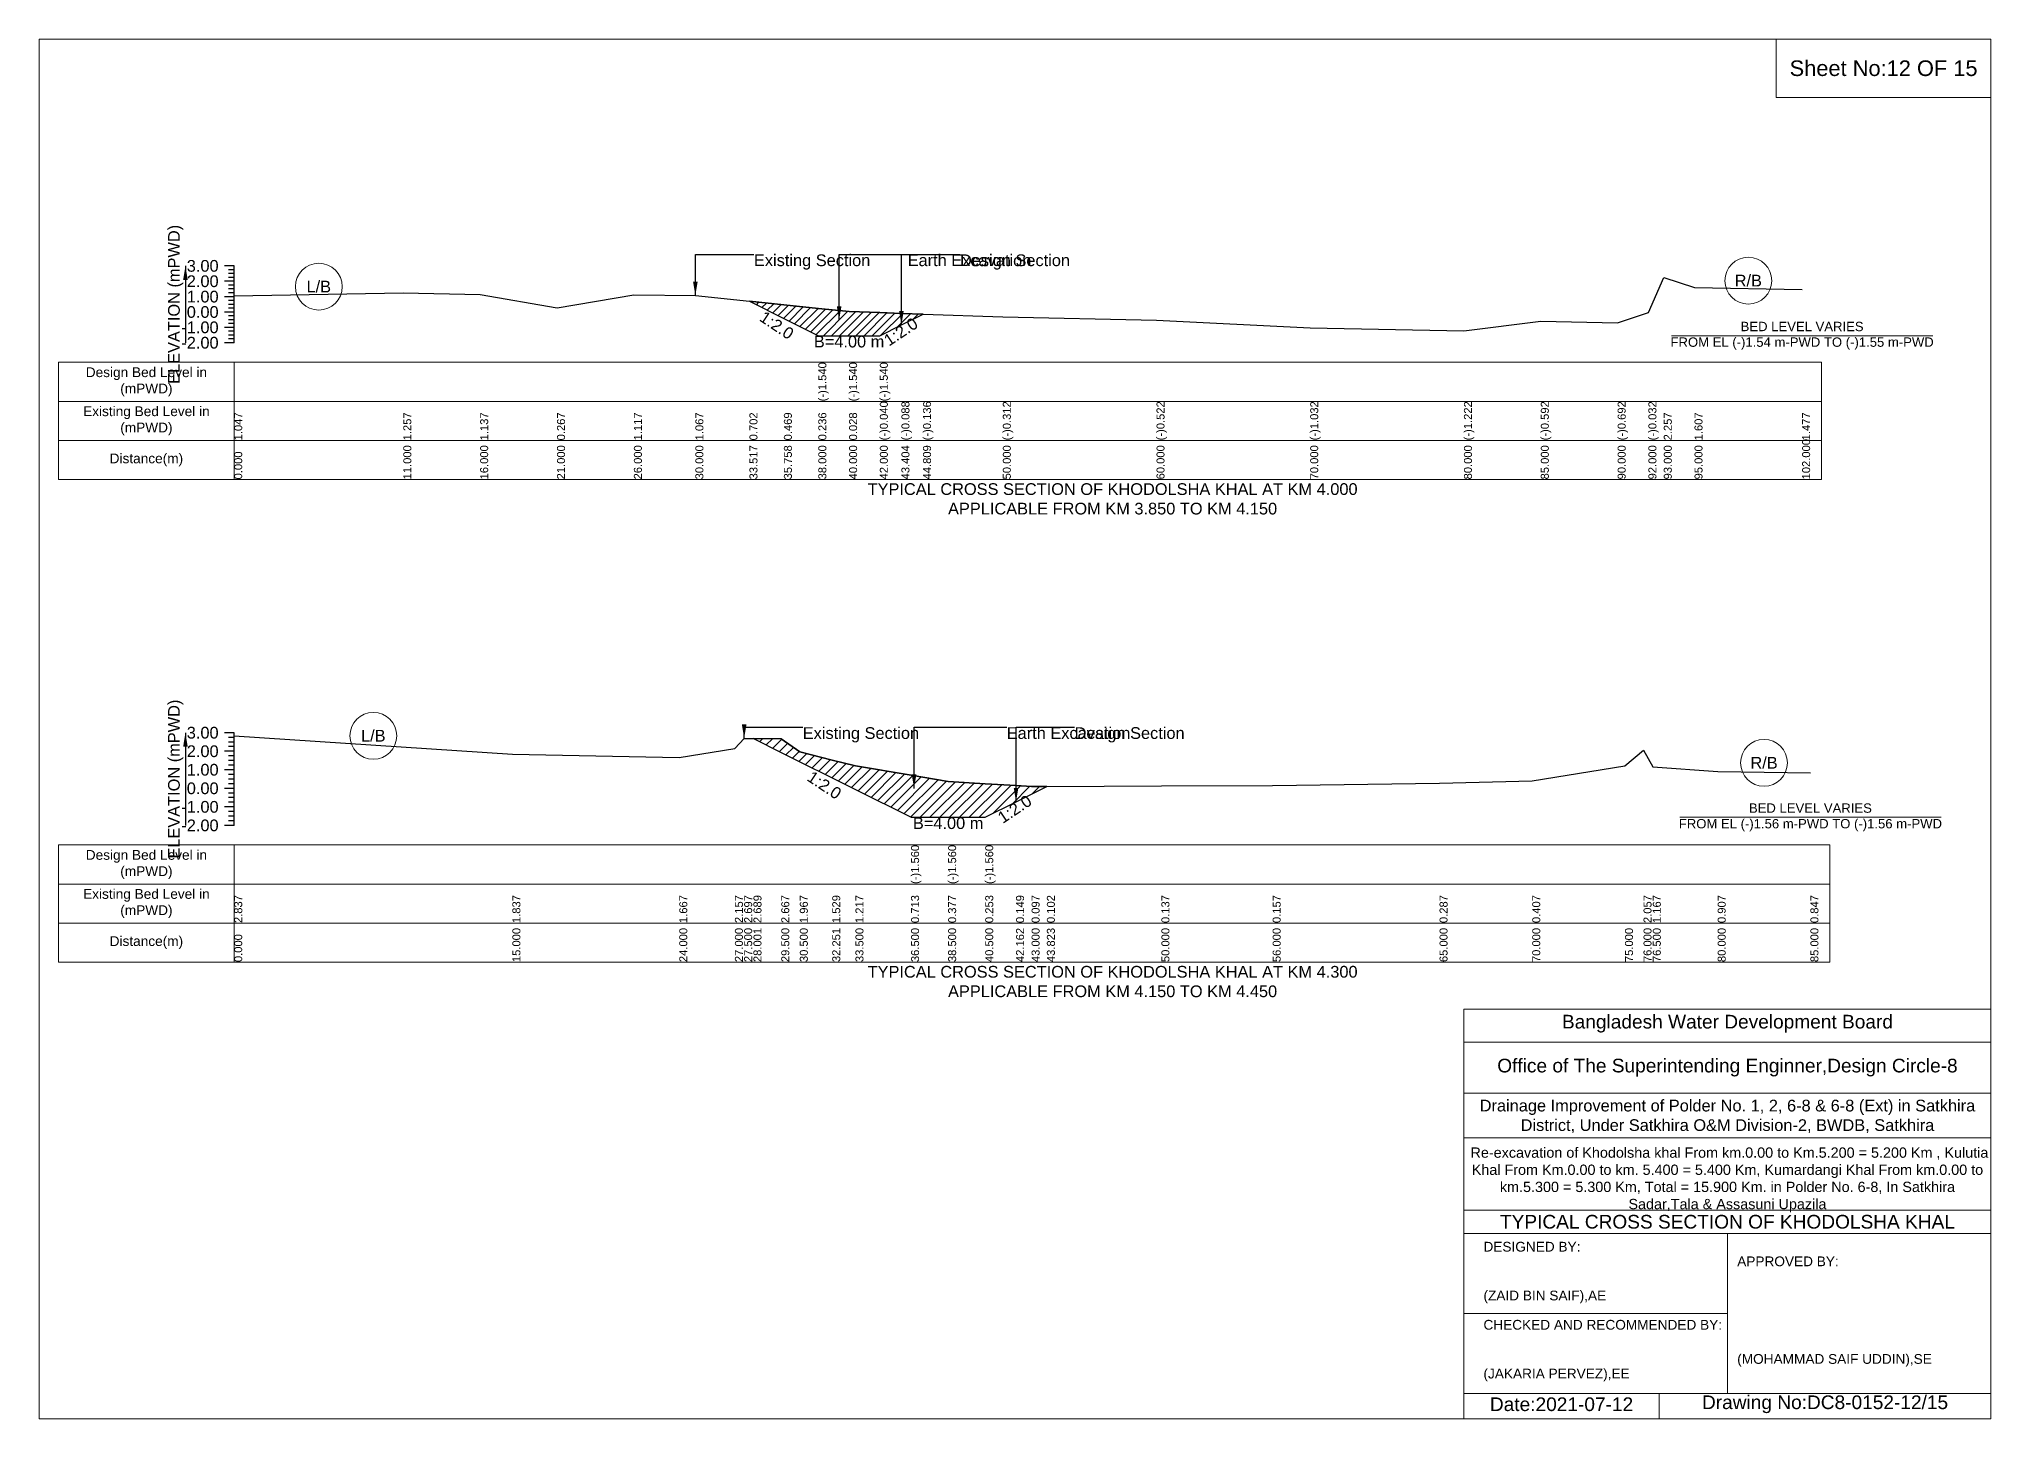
# Model space of a CAD drawing. Header units: inches. Extents: x 91000 to 568000, y -5656 to 0.
# Drawn here: x 210000 to 218000, y -5656 to 0 of the extents above; entities that cross this region are included whole.
import ezdxf

# ---------------------------------------------------------------- set-up
doc = ezdxf.new("R2010")
doc.units = ezdxf.units.IN
doc.header["$LTSCALE"] = 7
doc.header["$MEASUREMENT"] = 0
for name, color, linetype, lineweight in [('Cross section Data Border', 7, 'Continuous', 9), ('Cross Section Labels', 7, 'Continuous', 9), ('Existing_Bed_Level for Xsection', 7, 'Continuous', 25)]:
    doc.layers.add(name, color=color, linetype=linetype, lineweight=lineweight)
doc.styles.get("Standard").update_dxf_attribs({"font": 'arial.ttf'})
doc.dimstyles.get("Standard").update_dxf_attribs({"dimtxt": 0.18, "dimasz": 0.18, "dimexe": 0.18, "dimexo": 0.0625, "dimgap": 0.09, "dimtad": 0, "dimtih": 1, "dimtoh": 1, "dimdec": 4, "dimzin": 0, "dimdsep": 46, "dimtxsty": 'Standard', "dimcen": 0.09, "dimadec": 0, "dimazin": 0, "dimtfac": 1, "dimtdec": 4, "dimtofl": 0, "dimtmove": 0, "dimatfit": 3, "dimfxl": 1, "dimtolj": 1, "dimtzin": 0, "dimarcsym": 0})

msp = doc.modelspace()

# ---------------------------------------------------------------- hatches: boundary and pattern name
at = {"layer": 'Existing_Bed_Level for Xsection'}
h = msp.add_hatch(dxfattribs=at)
h.set_pattern_fill('ANSI31', color=256, scale=189, style=0)
h.paths.add_polyline_path([(212911.6, -1074.8), (213052.8, -1145.4), (213194, -1216), (213320, -1216), (213446, -1216), (213534.5, -1171.8), (213623, -1127.6), (213534.5, -1124.5), (213446, -1121.5), (213320, -1117.2), (213194, -1104.2), (213052.8, -1089.5)])
h = msp.add_hatch(dxfattribs=at)
h.set_pattern_fill('ANSI31', color=256, scale=228, style=0)
h.paths.add_polyline_path([(212928.1, -2867), (213042, -2923.9), (213118, -2961.9), (213251, -3028.5), (213346, -3075.9), (213574, -3189.9), (213726, -3189.9), (213878, -3189.9), (214004.3, -3126.8), (214068, -3094.9), (214130.6, -3063.6), (214068, -3064), (214004.3, -3060), (213878, -3052.2), (213726, -3042.7), (213574, -3017.2), (213346, -2978.9), (213251, -2955.1), (213118, -2921.9), (213042, -2868.7)])

# ---------------------------------------------------------------- linework, layer by layer
at = {"layer": 'Cross section Data Border'}
for points in [[(210080, -1325), (217306, -1325), (217306, -1805), (210080, -1805)], [(210080, -3303.4), (217340, -3303.4), (217340, -3783.4), (210080, -3783.4)]]:
    msp.add_lwpolyline(points, close=True, dxfattribs=at)
for points in [[(210800, -1325), (210800, -1805)], [(210080, -1485), (217306, -1485)], [(210080, -1645), (217306, -1645)], [(210800, -3303.4), (210800, -3783.4)], [(210080, -3463.4), (217340, -3463.4)], [(210080, -3623.4), (217340, -3623.4)]]:
    msp.add_lwpolyline(points, dxfattribs=at)
at = {"layer": 'Cross Section Labels'}
for points in [[(210000, 0), (218000, 0), (218000, -5656), (210000, -5656)], [(217120, 0), (218000, 0), (218000, -240), (217120, -240)]]:
    msp.add_lwpolyline(points, close=True, dxfattribs=at)
for points in [[(216690.2, -1216), (217761.8, -1216)], [(216724.2, -3189.9), (217795.8, -3189.9)], [(215840, -5656), (215840, -3976), (218000, -3976)], [(215840, -4112), (218000, -4112)], [(215840, -4320), (218000, -4320)], [(215840, -4504), (218000, -4504)], [(215840, -4800), (218000, -4800)], [(215840, -4896), (218000, -4896)], [(216920, -4896), (216920, -5552)], [(215840, -5224), (216920, -5224)], [(215840, -5552), (218000, -5552)], [(216640, -5552), (216640, -5656)]]:
    msp.add_lwpolyline(points, dxfattribs=at)
for centre in [(211146.5, -1014.9), (217005.5, -990.4), (211370, -2855.8), (217070, -2966.7)]:
    msp.add_circle(centre, 96, dxfattribs=at)
at = {"layer": 'Existing_Bed_Level for Xsection'}
for points in [[(210800, -930), (210760, -930)], [(210800, -945.8), (210776, -945.8)], [(210800, -1245), (210800, -1182), (210800, -1119), (210800, -1056), (210800, -993), (210800, -930)], [(210800, -993), (210760, -993)], [(210800, -961.5), (210776, -961.5)], [(210800, -977.3), (210776, -977.3)], [(210800, -1008.8), (210776, -1008.8)], [(210800, -1024.5), (210776, -1024.5)], [(210800, -1053.1), (211493, -1039.8), (211808, -1047.4), (212123, -1102.2), (212438, -1048.6), (212690, -1051.8), (212911.6, -1074.8), (213052.8, -1089.5), (213194, -1104.2), (213194, -1104.2), (213320, -1117.2), (213320, -1117.2), (213446, -1121.5), (213446, -1121.5), (213534.5, -1124.5), (213623, -1127.6), (213950, -1138.7), (214580, -1151.9), (215210, -1184), (215840, -1196), (216155, -1156.3), (216470, -1162.6), (216596, -1121), (216659, -976.8), (216785, -1017.8), (217226, -1026)], [(210800, -1056), (210760, -1056)], [(210800, -1119), (210760, -1119)], [(210800, -1040.3), (210776, -1040.3)], [(210800, -1071.8), (210776, -1071.8)], [(210800, -1087.5), (210776, -1087.5)], [(210800, -1103.3), (210776, -1103.3)], [(210800, -1182), (210760, -1182)], [(210800, -1134.8), (210776, -1134.8)], [(210800, -1150.5), (210776, -1150.5)], [(210800, -1166.3), (210776, -1166.3)], [(210800, -1197.8), (210776, -1197.8)], [(210800, -1245), (210760, -1245)], [(210800, -1213.5), (210776, -1213.5)], [(210800, -1229.3), (210776, -1229.3)], [(210800, -2843.4), (210760, -2843.4)], [(210800, -2862.4), (210776, -2862.4)], [(210800, -3223.4), (210800, -3147.4), (210800, -3071.4), (210800, -2995.4), (210800, -2919.4), (210800, -2843.4)], [(210800, -2855.8), (211940, -2931.8), (212624, -2944.7), (212852, -2907.4), (212890, -2866.4), (212928.1, -2867), (213042, -2868.7), (213118, -2921.9), (213251, -2955.1), (213346, -2978.9), (213574, -3017.2), (213574, -3017.2), (213726, -3042.7), (213726, -3042.7), (213878, -3052.2), (213878, -3052.2), (214004.3, -3060), (214068, -3064), (214130.6, -3063.6), (214600, -3061), (215056, -3059.4), (215740, -3049.6), (216120, -3040.4), (216500, -2978.9), (216576, -2915), (216614, -2982.7), (216880, -3002.4), (217260, -3007)], [(210800, -2919.4), (210760, -2919.4)], [(210800, -2881.4), (210776, -2881.4)], [(210800, -2900.4), (210776, -2900.4)], [(210800, -2938.4), (210776, -2938.4)], [(210800, -2957.4), (210776, -2957.4)], [(210800, -2995.4), (210760, -2995.4)], [(210800, -2976.4), (210776, -2976.4)], [(210800, -3014.4), (210776, -3014.4)], [(210800, -3033.4), (210776, -3033.4)], [(210800, -3071.4), (210760, -3071.4)], [(210800, -3052.4), (210776, -3052.4)], [(210800, -3090.4), (210776, -3090.4)], [(210800, -3109.4), (210776, -3109.4)], [(210800, -3147.4), (210760, -3147.4)], [(210800, -3128.4), (210776, -3128.4)], [(210800, -3166.4), (210776, -3166.4)], [(210800, -3185.4), (210776, -3185.4)], [(210800, -3223.4), (210760, -3223.4)], [(210800, -3204.4), (210776, -3204.4)]]:
    msp.add_lwpolyline(points, dxfattribs=at)
for points in [[(212911.6, -1074.8), (212911.6, -1074.8), (213052.8, -1145.4), (213194, -1216), (213194, -1216), (213320, -1216), (213320, -1216), (213446, -1216), (213446, -1216), (213534.5, -1171.8), (213623, -1127.6), (213623, -1127.6), (213623, -1127.6), (213534.5, -1124.5), (213446, -1121.5), (213446, -1121.5), (213320, -1117.2), (213320, -1117.2), (213194, -1104.2), (213194, -1104.2), (213052.8, -1089.5), (212911.6, -1074.8)], [(212928.1, -2867), (213042, -2923.9), (213118, -2961.9), (213251, -3028.5), (213346, -3075.9), (213574, -3189.9), (213574, -3189.9), (213726, -3189.9), (213726, -3189.9), (213878, -3189.9), (213878, -3189.9), (214004.3, -3126.8), (214068, -3094.9), (214130.6, -3063.6), (214130.6, -3063.6), (214130.6, -3063.6), (214068, -3064), (214004.3, -3060), (213878, -3052.2), (213878, -3052.2), (213726, -3042.7), (213726, -3042.7), (213574, -3017.2), (213574, -3017.2), (213346, -2978.9), (213251, -2955.1), (213118, -2921.9), (213042, -2868.7)]]:
    msp.add_lwpolyline(points, close=True, dxfattribs=at)

# ---------------------------------------------------------------- texts
at = {"layer": 'Cross section Data Border', "char_height": 40, "width": 640, "attachment_point": 5}
for s, insert in [('Design Bed Level in (mPWD)', (210440, -1405)), ('Existing Bed Level in (mPWD)', (210440, -1565)), ('Distance(m)', (210440, -1725)), ('Design Bed Level in (mPWD)', (210440, -3383.4)), ('Existing Bed Level in (mPWD)', (210440, -3543.4)), ('Distance(m)', (210440, -3703.4))]:
    msp.add_mtext(s, dxfattribs=dict(at, insert=insert))
at = {"layer": 'Cross Section Labels'}
for s, insert, char_height, attachment_point in [('Sheet No:12 OF 15', (217560, -120), 64, 5), ('Existing Section', (212930, -882.8), 48, 1), ('Earth Excavation', (213560, -882.8), 48, 1), ('Design Section', (213774.5, -882.8), 48, 1), ('L/B', (211146.5, -1014.9), 48, 5), ('R/B', (217005.5, -990.4), 48, 5), ('BED LEVEL VARIES ^JFROM EL (-)1.54 m-PWD TO (-)1.55 m-PWD', (217226, -1216), 38.4, 5), ('B=4.00 m', (213320, -1216), 48, 2), ('TYPICAL CROSS SECTION OF KHODOLSHA KHAL AT KM 4.000^JAPPLICABLE FROM KM 3.850 TO KM 4.150', (214400, -1885), 48, 5), ('L/B', (211370, -2855.8), 48, 5), ('Existing Section', (213130, -2820.6), 48, 1), ('Earth Excavation', (213966, -2820.6), 48, 1), ('Design Section', (214244.3, -2820.6), 48, 1), ('R/B', (217070, -2966.7), 48, 5), ('B=4.00 m', (213726, -3189.9), 48, 2), ('BED LEVEL VARIES ^JFROM EL (-)1.56 m-PWD TO (-)1.56 m-PWD', (217260, -3189.9), 38.4, 5), ('TYPICAL CROSS SECTION OF KHODOLSHA KHAL AT KM 4.300^JAPPLICABLE FROM KM 4.150 TO KM 4.450', (214400, -3863.4), 48, 5), ('Bangladesh Water Development Board', (216920, -4036), 56, 5), ('Office of The Superintending Enginner,Design Circle-8', (216920, -4216), 56, 5)]:
    msp.add_mtext(s, dxfattribs=dict(at, insert=insert, char_height=char_height, attachment_point=attachment_point))
at = {"layer": 'Cross Section Labels', "char_height": 48, "attachment_point": 2}
for insert, rotation in [((213037, -1153.3), 326.30993), ((213518.7, -1179.7), 33.69007), ((213232, -3038), 326.30993), ((213985.3, -3136.3), 33.69007)]:
    msp.add_mtext('1:2.0', dxfattribs=dict(at, insert=insert, rotation=rotation))
at = {"layer": 'Cross Section Labels'}
for s, insert, char_height, width, attachment_point in [('Drainage Improvement of Polder No. 1, 2, 6-8 & 6-8 (Ext) in Satkhira District, Under Satkhira O&M Division-2, BWDB, Satkhira', (216920, -4416), 48, 2240, 5), (' Re-excavation of Khodolsha khal From km.0.00 to Km.5.200 = 5.200 Km , Kulutia Khal From Km.0.00 to km. 5.400 = 5.400 Km, Kumardangi Khal From km.0.00 to km.5.300 = 5.300 Km, Total = 15.900 Km. in Polder No. 6-8, In Satkhira Sadar,Tala & Assasuni Upazila', (216920, -4676), 42.1524, 2160, 5), ('TYPICAL CROSS SECTION OF KHODOLSHA KHAL', (216920, -4848), 56, 2240, 5), ('DESIGNED BY:^J^J^J(ZAID BIN SAIF),AE', (215920, -5056), 40, 1120, 4), ('APPROVED BY:^J^J^J^J^J^J(MOHAMMAD SAIF UDDIN),SE', (216960, -5216), 40, 1120, 4), ('CHECKED AND RECOMMENDED BY:^J^J^J(JAKARIA PERVEZ),EE', (215920, -5376), 40, 1120, 4), ('Date:2021-07-12', (216240, -5596), 56, 1120, 5), ('Drawing No:DC8-0152-12/15', (217320, -5596), 56, 1760, 5)]:
    msp.add_mtext(s, dxfattribs=dict(at, insert=insert, char_height=char_height, width=width, attachment_point=attachment_point))
at = {"layer": 'Existing_Bed_Level for Xsection', "rotation": 90}
for s, insert, char_height, attachment_point in [('ELEVATION (mPWD)', (210560, -1087.5), 48, 5), ('(-)1.540', (213194, -1485), 32.8, 1), ('(-)1.540', (213320, -1485), 32.8, 1), ('(-)1.540', (213446, -1485), 32.8, 1), ('(-)0.040', (213446, -1645), 32.8, 1), ('(-)0.088', (213534.5, -1645), 32.8, 1), ('(-)0.136', (213623, -1645), 32.8, 1), ('(-)0.312', (213950, -1645), 32.8, 1), ('(-)0.522', (214580, -1645), 32.8, 1), ('(-)1.032', (215210, -1645), 32.8, 1), ('(-)1.222', (215840, -1645), 32.8, 1), ('(-)0.592', (216155, -1645), 32.8, 1), ('(-)0.692', (216470, -1645), 32.8, 1), ('(-)0.032', (216596, -1645), 32.8, 1), ('1.047', (210800, -1645), 32.8, 1), ('1.257', (211493, -1645), 32.8, 1), ('1.137', (211808, -1645), 32.8, 1), ('0.267', (212123, -1645), 32.8, 1), ('1.117', (212438, -1645), 32.8, 1), ('1.067', (212690, -1645), 32.8, 1), ('0.702', (212911.6, -1645), 32.8, 1), ('0.469', (213052.8, -1645), 32.8, 1), ('0.236', (213194, -1645), 32.8, 1), ('0.028', (213320, -1645), 32.8, 1), ('2.257', (216659, -1645), 32.8, 1), ('1.607', (216785, -1645), 32.8, 1), ('1.477', (217226, -1645), 32.8, 1), ('11.000', (211493, -1805), 32.8, 1), ('16.000', (211808, -1805), 32.8, 1), ('21.000', (212123, -1805), 32.8, 1), ('26.000', (212438, -1805), 32.8, 1), ('30.000', (212690, -1805), 32.8, 1), ('33.517', (212911.6, -1805), 32.8, 1), ('35.758', (213052.8, -1805), 32.8, 1), ('38.000', (213194, -1805), 32.8, 1), ('40.000', (213320, -1805), 32.8, 1), ('42.000', (213446, -1805), 32.8, 1), ('43.404', (213534.5, -1805), 32.8, 1), ('44.809', (213623, -1805), 32.8, 1), ('50.000', (213950, -1805), 32.8, 1), ('60.000', (214580, -1805), 32.8, 1), ('70.000', (215210, -1805), 32.8, 1), ('80.000', (215840, -1805), 32.8, 1), ('85.000', (216155, -1805), 32.8, 1), ('90.000', (216470, -1805), 32.8, 1), ('92.000', (216596, -1805), 32.8, 1), ('93.000', (216659, -1805), 32.8, 1), ('95.000', (216785, -1805), 32.8, 1), ('102.000', (217226, -1805), 32.8, 1), ('0.000', (210800, -1805), 32.8, 1), ('ELEVATION (mPWD)', (210560, -3033.4), 48, 5), ('(-)1.560', (213574, -3463.4), 32.8, 1), ('(-)1.560', (213726, -3463.4), 32.8, 1), ('(-)1.560', (213878, -3463.4), 32.8, 1), ('2.837', (210800, -3623.4), 32.8, 1), ('1.837', (211940, -3623.4), 32.8, 1), ('1.667', (212624, -3623.4), 32.8, 1), ('2.157', (212852, -3623.4), 32.8, 1), ('2.697', (212890, -3623.4), 32.8, 1), ('2.689', (212928.1, -3623.4), 32.8, 1), ('2.667', (213042, -3623.4), 32.8, 1), ('1.967', (213118, -3623.4), 32.8, 1), ('1.529', (213251, -3623.4), 32.8, 1), ('1.217', (213346, -3623.4), 32.8, 1), ('0.713', (213574, -3623.4), 32.8, 1), ('0.377', (213726, -3623.4), 32.8, 1), ('0.253', (213878, -3623.4), 32.8, 1), ('0.149', (214004.3, -3623.4), 32.8, 1), ('0.097', (214068, -3623.4), 32.8, 1), ('0.102', (214130.6, -3623.4), 32.8, 1), ('0.137', (214600, -3623.4), 32.8, 1), ('0.157', (215056, -3623.4), 32.8, 1), ('0.287', (215740, -3623.4), 32.8, 1), ('0.407', (216120, -3623.4), 32.8, 1), ('2.057', (216576, -3623.4), 32.8, 1), ('1.167', (216614, -3623.4), 32.8, 1), ('0.907', (216880, -3623.4), 32.8, 1), ('0.847', (217260, -3623.4), 32.8, 1), ('0.000', (210800, -3783.4), 32.8, 1), ('15.000', (211940, -3783.4), 32.8, 1), ('24.000', (212624, -3783.4), 32.8, 1), ('27.000', (212852, -3783.4), 32.8, 1), ('27.500', (212890, -3783.4), 32.8, 1), ('28.001', (212928.1, -3783.4), 32.8, 1), ('29.500', (213042, -3783.4), 32.8, 1), ('30.500', (213118, -3783.4), 32.8, 1), ('32.251', (213251, -3783.4), 32.8, 1), ('33.500', (213346, -3783.4), 32.8, 1), ('36.500', (213574, -3783.4), 32.8, 1), ('38.500', (213726, -3783.4), 32.8, 1), ('40.500', (213878, -3783.4), 32.8, 1), ('42.162', (214004.3, -3783.4), 32.8, 1), ('43.000', (214068, -3783.4), 32.8, 1), ('43.823', (214130.6, -3783.4), 32.8, 1), ('50.000', (214600, -3783.4), 32.8, 1), ('56.000', (215056, -3783.4), 32.8, 1), ('65.000', (215740, -3783.4), 32.8, 1), ('70.000', (216120, -3783.4), 32.8, 1), ('75.000', (216500, -3783.4), 32.8, 1), ('76.000', (216576, -3783.4), 32.8, 1), ('76.500', (216614, -3783.4), 32.8, 1), ('80.000', (216880, -3783.4), 32.8, 1), ('85.000', (217260, -3783.4), 32.8, 1)]:
    msp.add_mtext(s, dxfattribs=dict(at, insert=insert, char_height=char_height, attachment_point=attachment_point))
at = {"layer": 'Existing_Bed_Level for Xsection', "char_height": 48, "attachment_point": 6}
for s, insert in [('3.00', (210736, -930)), ('2.00', (210736, -993)), ('1.00', (210736, -1056)), ('0.00', (210736, -1119)), ('-1.00', (210736, -1182)), ('-2.00', (210736, -1245)), ('3.00', (210736, -2843.4)), ('2.00', (210736, -2919.4)), ('1.00', (210736, -2995.4)), ('0.00', (210736, -3071.4)), ('-1.00', (210736, -3147.4)), ('-2.00', (210736, -3223.4))]:
    msp.add_mtext(s, dxfattribs=dict(at, insert=insert))

# ---------------------------------------------------------------- leaders
at = {"layer": 'Cross Section Labels', "annotation_type": 0, "has_hookline": 1, "hookline_direction": 0}
for points, text_width in [([(212690, -1051.8), (212690, -882.8), (212929.9, -882.8)], 467.2), ([(213279.2, -1152.9), (213279.2, -882.8), (213559.9, -882.8)], 497), ([(213534.5, -1171.8), (213534.5, -882.8), (213774.4, -882.8)], 441.2), ([(212890, -2866.4), (212890, -2820.6), (213129.9, -2820.6)], 467.2), ([(213586.3, -3071.6), (213586.3, -2820.6), (213965.9, -2820.6)], 497), ([(214004.3, -3126.8), (214004.3, -2820.6), (214244.2, -2820.6)], 441.2)]:
    msp.add_leader(points, dimstyle='Standard', override={"dimasz": 57.6}, dxfattribs=dict(at, text_width=text_width))
at = {"layer": 'Existing_Bed_Level for Xsection'}
for points in [[(210600, -930), (210600, -1245)], [(210600, -2843.4), (210600, -3223.4)]]:
    msp.add_leader(points, dimstyle='Standard', override={"dimasz": 57.6}, dxfattribs=at)

doc.saveas('drawing.dxf')
